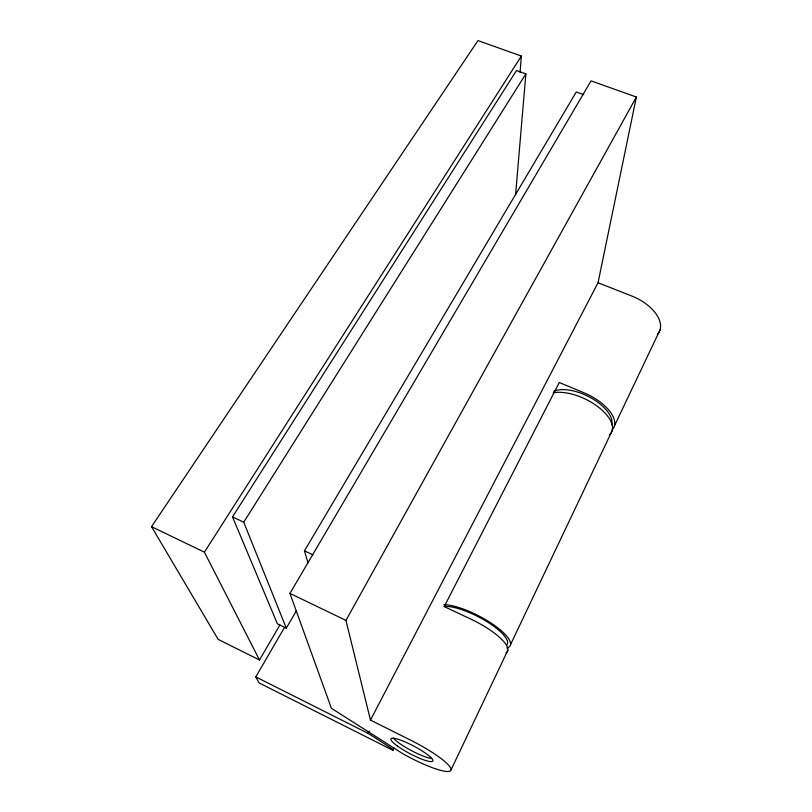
<?xml version="1.0" encoding="UTF-8"?>
<svg xmlns="http://www.w3.org/2000/svg" width="812" height="812" viewBox="0 0 812 812"><rect width="100%" height="100%" fill="white"/><g stroke="black" fill="none" stroke-linecap="round" stroke-linejoin="round"><path stroke-width="1.22" d="M520.066 72.491L521.355 56.048L477.974 40.6L151.519 526.673L218.144 639.369L259.495 659.994L279.927 624.986M515.549 195.154L525.861 73.872L516.513 70.512L232.516 516.899L277.399 623.799L286.321 628.163L296.481 610.644M370.485 720.102L598.038 282.728L636.375 97.024L591.045 80.875L289.935 593.399L331.397 708.277L403.107 753.881A44.021 7.897 27.9 0 0 450.944 770.395A44.021 7.897 27.9 0 0 410.588 740.138L370.485 720.102L345.953 620.409L636.375 97.024M451.127 769.674L507.835 650.29M510.525 644.637L612.218 430.573M614.4 425.975L660.044 329.895M284.423 627.595L255.78 676.893L259.069 682.912L392.927 750.308L394.074 748.045M392.927 750.308L392.703 749.131L368.12 733.348L369.277 731.115M308.063 563.01L304.449 550.851L576.276 91.989L583.716 94.659M286.321 628.163L243.742 522.197L525.861 73.872M259.495 659.994L204.411 552.17L521.355 56.048M598.038 282.728L631.949 296.096A35.84 20.341 25.3 0 1 657.334 334.503M232.516 516.899L243.742 522.197M304.449 550.851L312.843 554.819M151.519 526.673L204.411 552.17M289.935 593.399L345.953 620.409M255.78 676.893L368.12 733.348M506.018 652.848A41.798 11.896 27.3 0 0 470.909 619.14L444.205 606.584L559.285 382.513L583.787 392.714A37.626 18.158 26 0 1 611.923 430.045M431.69 758.469A23.66 4.304 27.9 0 1 411.227 750.521A23.66 4.304 27.9 0 1 393.363 738.108M553.754 391.282A34.703 16.747 26 0 1 591.775 398.327A34.703 16.747 26 0 1 611.69 424.838M444.012 606.462A38.448 11.135 27.3 0 1 486.55 621.424A38.448 11.135 27.3 0 1 506.718 645.002M443.88 604.635A41.686 12.079 27.3 0 1 493.107 624.438A41.686 12.079 27.3 0 1 506.85 648.017M553.155 392.856A37.707 18.047 26.1 0 1 597.277 406.244A37.707 18.047 26.1 0 1 609.751 434.623M397.149 745.832A23.69 4.243 27.9 0 0 432.228 761.433A23.69 4.243 27.9 0 0 406.203 742.412A23.69 4.243 27.9 0 0 397.149 745.832"/></g></svg>
